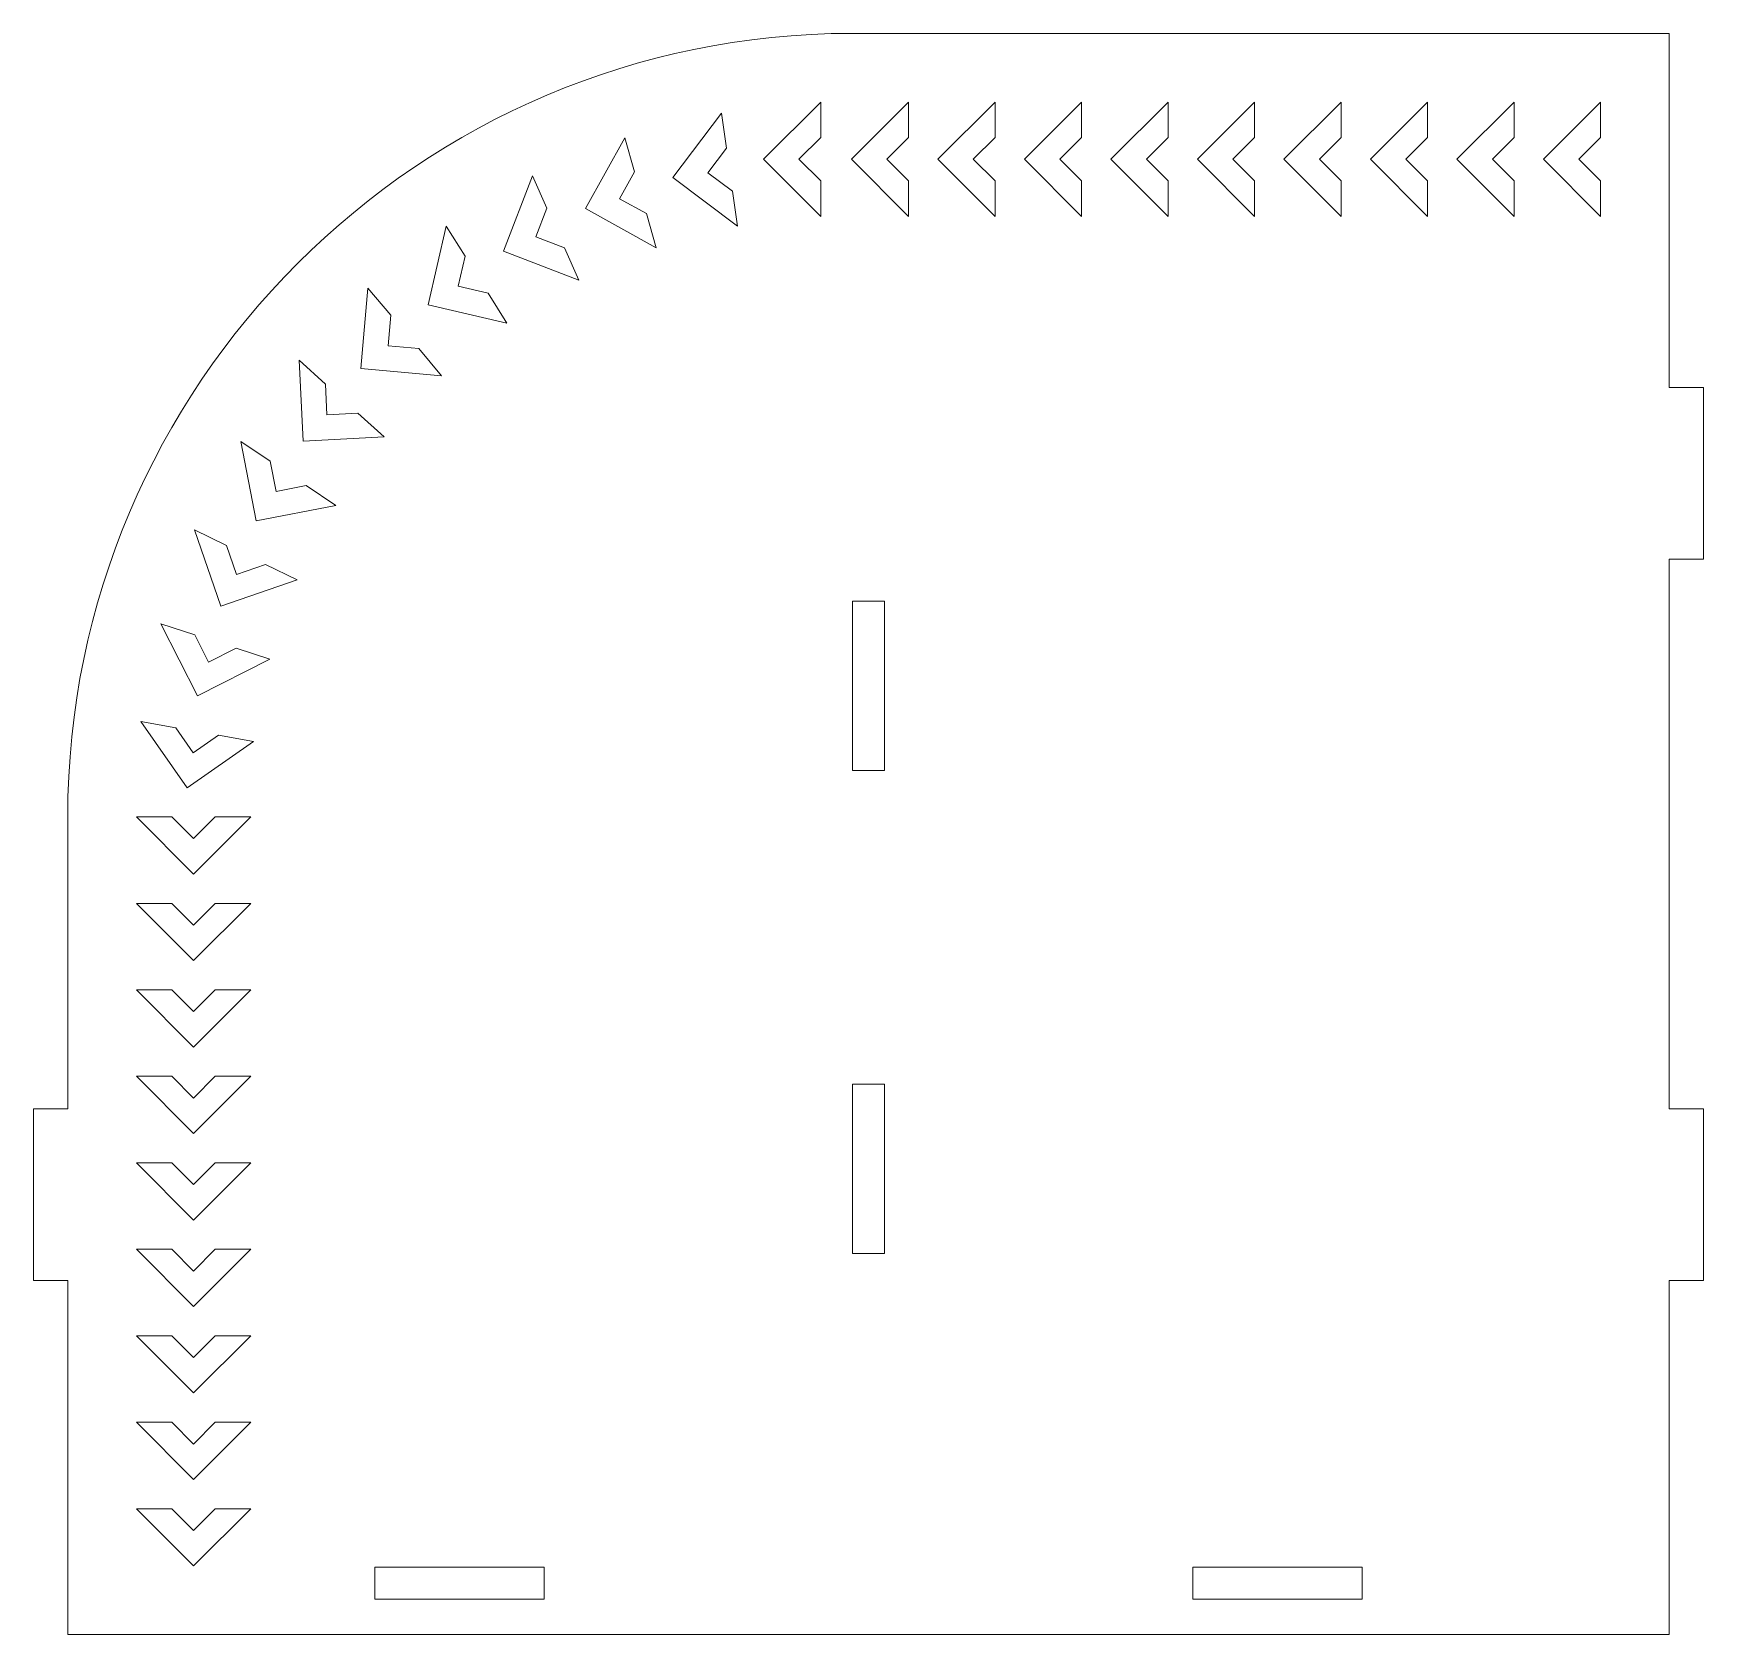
# Model space of a CAD drawing. Header units: millimetres. Extents: x -105 to 357, y -234 to 149.
# Drawn here: x 172.7 to 318.7, y 8.5 to 148.5 of the extents above; entities that cross this region are included whole.
import ezdxf

# ---------------------------------------------------------------- set-up
doc = ezdxf.new("R2010")
doc.units = ezdxf.units.MM
doc.header["$MEASUREMENT"] = 0
doc.layers.add('layer 1', color=7, linetype='Continuous')

msp = doc.modelspace()

# ---------------------------------------------------------------- linework, layer by layer
at = {"layer": 'layer 1', "color": 1, "lineweight": 9}
for points, knots in [([(315.7001, 148.5), (315.7001, 148.5), (244.2001, 148.5), (244.2001, 148.5), (244.2001, 148.5), (206.4717, 148.5), (175.7001, 117.7284), (175.7001, 80), (175.7001, 80), (175.7001, 80), (175.7001, 54.4714), (175.7001, 54.4714), (175.7001, 54.4714), (175.7001, 54.4714), (172.7001, 54.4714), (172.7001, 54.4714), (172.7001, 54.4714), (172.7001, 54.4714), (172.7001, 39.4714), (172.7001, 39.4714), (172.7001, 39.4714), (172.7001, 39.4714), (175.7001, 39.4714), (175.7001, 39.4714), (175.7001, 39.4714), (175.7001, 39.4714), (175.7001, 8.5), (175.7001, 8.5), (175.7001, 8.5), (175.7001, 8.5), (315.7001, 8.5), (315.7001, 8.5), (315.7001, 8.5), (315.7001, 8.5), (315.7001, 39.4714), (315.7001, 39.4714), (315.7001, 39.4714), (315.7001, 39.4714), (318.7001, 39.4714), (318.7001, 39.4714), (318.7001, 39.4714), (318.7001, 39.4714), (318.7001, 54.4714), (318.7001, 54.4714), (318.7001, 54.4714), (318.7001, 54.4714), (315.7001, 54.4714), (315.7001, 54.4714), (315.7001, 54.4714), (315.7001, 54.4714), (315.7001, 102.5286), (315.7001, 102.5286), (315.7001, 102.5286), (315.7001, 102.5286), (318.7001, 102.5286), (318.7001, 102.5286), (318.7001, 102.5286), (318.7001, 102.5286), (318.7001, 117.5286), (318.7001, 117.5286), (318.7001, 117.5286), (318.7001, 117.5286), (315.7001, 117.5286), (315.7001, 117.5286), (315.7001, 117.5286), (315.7001, 117.5286), (315.7001, 148.5), (315.7001, 148.5)], [0, 0, 0, 0, 0.05555556, 0.05555556, 0.05555556, 0.05555556, 0.11111111, 0.11111111, 0.11111111, 0.11111111, 0.16666667, 0.16666667, 0.16666667, 0.16666667, 0.22222222, 0.22222222, 0.22222222, 0.22222222, 0.27777778, 0.27777778, 0.27777778, 0.27777778, 0.33333333, 0.33333333, 0.33333333, 0.33333333, 0.38888889, 0.38888889, 0.38888889, 0.38888889, 0.44444444, 0.44444444, 0.44444444, 0.44444444, 0.5, 0.5, 0.5, 0.5, 0.55555556, 0.55555556, 0.55555556, 0.55555556, 0.61111111, 0.61111111, 0.61111111, 0.61111111, 0.66666667, 0.66666667, 0.66666667, 0.66666667, 0.72222222, 0.72222222, 0.72222222, 0.72222222, 0.77777778, 0.77777778, 0.77777778, 0.77777778, 0.83333333, 0.83333333, 0.83333333, 0.83333333, 0.88888889, 0.88888889, 0.88888889, 0.88888889, 1, 1, 1, 1]), ([(241.5192, 132.5002), (241.5192, 132.5002), (241.5192, 135.6002), (241.5192, 135.6002), (241.5192, 135.6002), (241.5192, 135.6002), (239.6192, 137.5002), (239.6192, 137.5002), (239.6192, 137.5002), (239.6192, 137.5002), (241.5192, 139.4002), (241.5192, 139.4002), (241.5192, 139.4002), (241.5192, 139.4002), (241.5192, 142.5002), (241.5192, 142.5002), (241.5192, 142.5002), (241.5192, 142.5002), (236.5192, 137.5002), (236.5192, 137.5002), (236.5192, 137.5002), (236.5192, 137.5002), (241.5192, 132.5002), (241.5192, 132.5002)], [0, 0, 0, 0, 0.14285714, 0.14285714, 0.14285714, 0.14285714, 0.28571429, 0.28571429, 0.28571429, 0.28571429, 0.42857143, 0.42857143, 0.42857143, 0.42857143, 0.57142857, 0.57142857, 0.57142857, 0.57142857, 0.71428571, 0.71428571, 0.71428571, 0.71428571, 1, 1, 1, 1]), ([(249.2001, 132.5001), (249.2001, 132.5001), (249.2001, 135.6001), (249.2001, 135.6001), (249.2001, 135.6001), (249.2001, 135.6001), (247.3001, 137.5001), (247.3001, 137.5001), (247.3001, 137.5001), (247.3001, 137.5001), (249.2001, 139.4001), (249.2001, 139.4001), (249.2001, 139.4001), (249.2001, 139.4001), (249.2001, 142.5001), (249.2001, 142.5001), (249.2001, 142.5001), (249.2001, 142.5001), (244.2001, 137.5001), (244.2001, 137.5001), (244.2001, 137.5001), (244.2001, 137.5001), (249.2001, 132.5001), (249.2001, 132.5001)], [0, 0, 0, 0, 0.14285714, 0.14285714, 0.14285714, 0.14285714, 0.28571429, 0.28571429, 0.28571429, 0.28571429, 0.42857143, 0.42857143, 0.42857143, 0.42857143, 0.57142857, 0.57142857, 0.57142857, 0.57142857, 0.71428571, 0.71428571, 0.71428571, 0.71428571, 1, 1, 1, 1]), ([(256.7626, 132.5001), (256.7626, 132.5001), (256.7626, 135.6001), (256.7626, 135.6001), (256.7626, 135.6001), (256.7626, 135.6001), (254.8626, 137.5001), (254.8626, 137.5001), (254.8626, 137.5001), (254.8626, 137.5001), (256.7626, 139.4001), (256.7626, 139.4001), (256.7626, 139.4001), (256.7626, 139.4001), (256.7626, 142.5001), (256.7626, 142.5001), (256.7626, 142.5001), (256.7626, 142.5001), (251.7626, 137.5001), (251.7626, 137.5001), (251.7626, 137.5001), (251.7626, 137.5001), (256.7626, 132.5001), (256.7626, 132.5001)], [0, 0, 0, 0, 0.14285714, 0.14285714, 0.14285714, 0.14285714, 0.28571429, 0.28571429, 0.28571429, 0.28571429, 0.42857143, 0.42857143, 0.42857143, 0.42857143, 0.57142857, 0.57142857, 0.57142857, 0.57142857, 0.71428571, 0.71428571, 0.71428571, 0.71428571, 1, 1, 1, 1]), ([(264.3251, 132.5001), (264.3251, 132.5001), (264.3251, 135.6001), (264.3251, 135.6001), (264.3251, 135.6001), (264.3251, 135.6001), (262.4251, 137.5001), (262.4251, 137.5001), (262.4251, 137.5001), (262.4251, 137.5001), (264.3251, 139.4001), (264.3251, 139.4001), (264.3251, 139.4001), (264.3251, 139.4001), (264.3251, 142.5001), (264.3251, 142.5001), (264.3251, 142.5001), (264.3251, 142.5001), (259.3251, 137.5001), (259.3251, 137.5001), (259.3251, 137.5001), (259.3251, 137.5001), (264.3251, 132.5001), (264.3251, 132.5001)], [0, 0, 0, 0, 0.14285714, 0.14285714, 0.14285714, 0.14285714, 0.28571429, 0.28571429, 0.28571429, 0.28571429, 0.42857143, 0.42857143, 0.42857143, 0.42857143, 0.57142857, 0.57142857, 0.57142857, 0.57142857, 0.71428571, 0.71428571, 0.71428571, 0.71428571, 1, 1, 1, 1]), ([(271.8875, 132.5001), (271.8875, 132.5001), (271.8875, 135.6001), (271.8875, 135.6001), (271.8875, 135.6001), (271.8875, 135.6001), (269.9875, 137.5001), (269.9875, 137.5001), (269.9875, 137.5001), (269.9875, 137.5001), (271.8875, 139.4001), (271.8875, 139.4001), (271.8875, 139.4001), (271.8875, 139.4001), (271.8875, 142.5001), (271.8875, 142.5001), (271.8875, 142.5001), (271.8875, 142.5001), (266.8875, 137.5001), (266.8875, 137.5001), (266.8875, 137.5001), (266.8875, 137.5001), (271.8875, 132.5001), (271.8875, 132.5001)], [0, 0, 0, 0, 0.14285714, 0.14285714, 0.14285714, 0.14285714, 0.28571429, 0.28571429, 0.28571429, 0.28571429, 0.42857143, 0.42857143, 0.42857143, 0.42857143, 0.57142857, 0.57142857, 0.57142857, 0.57142857, 0.71428571, 0.71428571, 0.71428571, 0.71428571, 1, 1, 1, 1]), ([(279.45, 132.5001), (279.45, 132.5001), (279.45, 135.6001), (279.45, 135.6001), (279.45, 135.6001), (279.45, 135.6001), (277.55, 137.5001), (277.55, 137.5001), (277.55, 137.5001), (277.55, 137.5001), (279.45, 139.4001), (279.45, 139.4001), (279.45, 139.4001), (279.45, 139.4001), (279.45, 142.5001), (279.45, 142.5001), (279.45, 142.5001), (279.45, 142.5001), (274.45, 137.5001), (274.45, 137.5001), (274.45, 137.5001), (274.45, 137.5001), (279.45, 132.5001), (279.45, 132.5001)], [0, 0, 0, 0, 0.14285714, 0.14285714, 0.14285714, 0.14285714, 0.28571429, 0.28571429, 0.28571429, 0.28571429, 0.42857143, 0.42857143, 0.42857143, 0.42857143, 0.57142857, 0.57142857, 0.57142857, 0.57142857, 0.71428571, 0.71428571, 0.71428571, 0.71428571, 1, 1, 1, 1]), ([(287.0125, 132.5001), (287.0125, 132.5001), (287.0125, 135.6001), (287.0125, 135.6001), (287.0125, 135.6001), (287.0125, 135.6001), (285.1125, 137.5001), (285.1125, 137.5001), (285.1125, 137.5001), (285.1125, 137.5001), (287.0125, 139.4001), (287.0125, 139.4001), (287.0125, 139.4001), (287.0125, 139.4001), (287.0125, 142.5001), (287.0125, 142.5001), (287.0125, 142.5001), (287.0125, 142.5001), (282.0125, 137.5001), (282.0125, 137.5001), (282.0125, 137.5001), (282.0125, 137.5001), (287.0125, 132.5001), (287.0125, 132.5001)], [0, 0, 0, 0, 0.14285714, 0.14285714, 0.14285714, 0.14285714, 0.28571429, 0.28571429, 0.28571429, 0.28571429, 0.42857143, 0.42857143, 0.42857143, 0.42857143, 0.57142857, 0.57142857, 0.57142857, 0.57142857, 0.71428571, 0.71428571, 0.71428571, 0.71428571, 1, 1, 1, 1]), ([(294.575, 132.5001), (294.575, 132.5001), (294.575, 135.6001), (294.575, 135.6001), (294.575, 135.6001), (294.575, 135.6001), (292.675, 137.5001), (292.675, 137.5001), (292.675, 137.5001), (292.675, 137.5001), (294.575, 139.4001), (294.575, 139.4001), (294.575, 139.4001), (294.575, 139.4001), (294.575, 142.5001), (294.575, 142.5001), (294.575, 142.5001), (294.575, 142.5001), (289.575, 137.5001), (289.575, 137.5001), (289.575, 137.5001), (289.575, 137.5001), (294.575, 132.5001), (294.575, 132.5001)], [0, 0, 0, 0, 0.14285714, 0.14285714, 0.14285714, 0.14285714, 0.28571429, 0.28571429, 0.28571429, 0.28571429, 0.42857143, 0.42857143, 0.42857143, 0.42857143, 0.57142857, 0.57142857, 0.57142857, 0.57142857, 0.71428571, 0.71428571, 0.71428571, 0.71428571, 1, 1, 1, 1]), ([(302.1374, 132.5001), (302.1374, 132.5001), (302.1374, 135.6001), (302.1374, 135.6001), (302.1374, 135.6001), (302.1374, 135.6001), (300.2374, 137.5001), (300.2374, 137.5001), (300.2374, 137.5001), (300.2374, 137.5001), (302.1374, 139.4001), (302.1374, 139.4001), (302.1374, 139.4001), (302.1374, 139.4001), (302.1374, 142.5001), (302.1374, 142.5001), (302.1374, 142.5001), (302.1374, 142.5001), (297.1374, 137.5001), (297.1374, 137.5001), (297.1374, 137.5001), (297.1374, 137.5001), (302.1374, 132.5001), (302.1374, 132.5001)], [0, 0, 0, 0, 0.14285714, 0.14285714, 0.14285714, 0.14285714, 0.28571429, 0.28571429, 0.28571429, 0.28571429, 0.42857143, 0.42857143, 0.42857143, 0.42857143, 0.57142857, 0.57142857, 0.57142857, 0.57142857, 0.71428571, 0.71428571, 0.71428571, 0.71428571, 1, 1, 1, 1]), ([(309.6999, 132.5001), (309.6999, 132.5001), (309.6999, 135.6001), (309.6999, 135.6001), (309.6999, 135.6001), (309.6999, 135.6001), (307.7999, 137.5001), (307.7999, 137.5001), (307.7999, 137.5001), (307.7999, 137.5001), (309.6999, 139.4001), (309.6999, 139.4001), (309.6999, 139.4001), (309.6999, 139.4001), (309.6999, 142.5001), (309.6999, 142.5001), (309.6999, 142.5001), (309.6999, 142.5001), (304.6999, 137.5001), (304.6999, 137.5001), (304.6999, 137.5001), (304.6999, 137.5001), (309.6999, 132.5001), (309.6999, 132.5001)], [0, 0, 0, 0, 0.14285714, 0.14285714, 0.14285714, 0.14285714, 0.28571429, 0.28571429, 0.28571429, 0.28571429, 0.42857143, 0.42857143, 0.42857143, 0.42857143, 0.57142857, 0.57142857, 0.57142857, 0.57142857, 0.71428571, 0.71428571, 0.71428571, 0.71428571, 1, 1, 1, 1]), ([(234.2375, 131.6327), (234.2375, 131.6327), (233.8061, 134.7025), (233.8061, 134.7025), (233.8061, 134.7025), (233.8061, 134.7025), (231.6601, 136.3196), (231.6601, 136.3196), (231.6601, 136.3196), (231.6601, 136.3196), (233.2772, 138.4655), (233.2772, 138.4655), (233.2772, 138.4655), (233.2772, 138.4655), (232.8458, 141.5353), (232.8458, 141.5353), (232.8458, 141.5353), (232.8458, 141.5353), (228.5903, 135.8881), (228.5903, 135.8881), (228.5903, 135.8881), (228.5903, 135.8881), (234.2375, 131.6327), (234.2375, 131.6327)], [0, 0, 0, 0, 0.14285714, 0.14285714, 0.14285714, 0.14285714, 0.28571429, 0.28571429, 0.28571429, 0.28571429, 0.42857143, 0.42857143, 0.42857143, 0.42857143, 0.57142857, 0.57142857, 0.57142857, 0.57142857, 0.71428571, 0.71428571, 0.71428571, 0.71428571, 1, 1, 1, 1]), ([(227.1474, 129.7602), (227.1474, 129.7602), (226.293, 132.7401), (226.293, 132.7401), (226.293, 132.7401), (226.293, 132.7401), (223.9428, 134.0428), (223.9428, 134.0428), (223.9428, 134.0428), (223.9428, 134.0428), (225.2455, 136.3928), (225.2455, 136.3928), (225.2455, 136.3928), (225.2455, 136.3928), (224.3911, 139.3727), (224.3911, 139.3727), (224.3911, 139.3727), (224.3911, 139.3727), (220.9629, 133.1882), (220.9629, 133.1882), (220.9629, 133.1882), (220.9629, 133.1882), (227.1474, 129.7602), (227.1474, 129.7602)], [0, 0, 0, 0, 0.14285714, 0.14285714, 0.14285714, 0.14285714, 0.28571429, 0.28571429, 0.28571429, 0.28571429, 0.42857143, 0.42857143, 0.42857143, 0.42857143, 0.57142857, 0.57142857, 0.57142857, 0.57142857, 0.71428571, 0.71428571, 0.71428571, 0.71428571, 1, 1, 1, 1]), ([(220.3869, 126.9192), (220.3869, 126.9192), (219.1261, 129.7511), (219.1261, 129.7511), (219.1261, 129.7511), (219.1261, 129.7511), (216.6175, 130.7141), (216.6175, 130.7141), (216.6175, 130.7141), (216.6175, 130.7141), (217.5805, 133.2225), (217.5805, 133.2225), (217.5805, 133.2225), (217.5805, 133.2225), (216.3196, 136.0545), (216.3196, 136.0545), (216.3196, 136.0545), (216.3196, 136.0545), (213.7855, 129.4531), (213.7855, 129.4531), (213.7855, 129.4531), (213.7855, 129.4531), (220.3869, 126.9192), (220.3869, 126.9192)], [0, 0, 0, 0, 0.14285714, 0.14285714, 0.14285714, 0.14285714, 0.28571429, 0.28571429, 0.28571429, 0.28571429, 0.42857143, 0.42857143, 0.42857143, 0.42857143, 0.57142857, 0.57142857, 0.57142857, 0.57142857, 0.71428571, 0.71428571, 0.71428571, 0.71428571, 1, 1, 1, 1]), ([(214.0876, 123.1649), (214.0876, 123.1649), (212.445, 125.7938), (212.445, 125.7938), (212.445, 125.7938), (212.445, 125.7938), (209.8267, 126.3983), (209.8267, 126.3983), (209.8267, 126.3983), (209.8267, 126.3983), (210.4313, 129.0163), (210.4313, 129.0163), (210.4313, 129.0163), (210.4313, 129.0163), (208.7885, 131.6453), (208.7885, 131.6453), (208.7885, 131.6453), (208.7885, 131.6453), (207.1978, 124.7554), (207.1978, 124.7554), (207.1978, 124.7554), (207.1978, 124.7554), (214.0876, 123.1649), (214.0876, 123.1649)], [0, 0, 0, 0, 0.14285714, 0.14285714, 0.14285714, 0.14285714, 0.28571429, 0.28571429, 0.28571429, 0.28571429, 0.42857143, 0.42857143, 0.42857143, 0.42857143, 0.57142857, 0.57142857, 0.57142857, 0.57142857, 0.71428571, 0.71428571, 0.71428571, 0.71428571, 1, 1, 1, 1]), ([(208.3721, 118.5705), (208.3721, 118.5705), (206.3796, 120.9452), (206.3796, 120.9452), (206.3796, 120.9452), (206.3796, 120.9452), (203.7027, 121.1794), (203.7027, 121.1794), (203.7027, 121.1794), (203.7027, 121.1794), (203.937, 123.8561), (203.937, 123.8561), (203.937, 123.8561), (203.937, 123.8561), (201.9443, 126.2308), (201.9443, 126.2308), (201.9443, 126.2308), (201.9443, 126.2308), (201.328, 119.1866), (201.328, 119.1866), (201.328, 119.1866), (201.328, 119.1866), (208.3721, 118.5705), (208.3721, 118.5705)], [0, 0, 0, 0, 0.14285714, 0.14285714, 0.14285714, 0.14285714, 0.28571429, 0.28571429, 0.28571429, 0.28571429, 0.42857143, 0.42857143, 0.42857143, 0.42857143, 0.57142857, 0.57142857, 0.57142857, 0.57142857, 0.71428571, 0.71428571, 0.71428571, 0.71428571, 1, 1, 1, 1]), ([(203.3516, 113.2253), (203.3516, 113.2253), (201.048, 115.2996), (201.048, 115.2996), (201.048, 115.2996), (201.048, 115.2996), (198.3646, 115.159), (198.3646, 115.159), (198.3646, 115.159), (198.3646, 115.159), (198.2241, 117.8422), (198.2241, 117.8422), (198.2241, 117.8422), (198.2241, 117.8422), (195.9203, 119.9165), (195.9203, 119.9165), (195.9203, 119.9165), (195.9203, 119.9165), (196.2904, 112.8551), (196.2904, 112.8551), (196.2904, 112.8551), (196.2904, 112.8551), (203.3516, 113.2253), (203.3516, 113.2253)], [0, 0, 0, 0, 0.14285714, 0.14285714, 0.14285714, 0.14285714, 0.28571429, 0.28571429, 0.28571429, 0.28571429, 0.42857143, 0.42857143, 0.42857143, 0.42857143, 0.57142857, 0.57142857, 0.57142857, 0.57142857, 0.71428571, 0.71428571, 0.71428571, 0.71428571, 1, 1, 1, 1]), ([(199.1239, 107.2334), (199.1239, 107.2334), (196.554, 108.9669), (196.554, 108.9669), (196.554, 108.9669), (196.554, 108.9669), (193.9163, 108.4543), (193.9163, 108.4543), (193.9163, 108.4543), (193.9163, 108.4543), (193.4038, 111.0918), (193.4038, 111.0918), (193.4038, 111.0918), (193.4038, 111.0918), (190.8337, 112.8253), (190.8337, 112.8253), (190.8337, 112.8253), (190.8337, 112.8253), (192.183, 105.8841), (192.183, 105.8841), (192.183, 105.8841), (192.183, 105.8841), (199.1239, 107.2334), (199.1239, 107.2334)], [0, 0, 0, 0, 0.14285714, 0.14285714, 0.14285714, 0.14285714, 0.28571429, 0.28571429, 0.28571429, 0.28571429, 0.42857143, 0.42857143, 0.42857143, 0.42857143, 0.57142857, 0.57142857, 0.57142857, 0.57142857, 0.71428571, 0.71428571, 0.71428571, 0.71428571, 1, 1, 1, 1]), ([(195.7713, 100.7115), (195.7713, 100.7115), (192.9851, 102.0704), (192.9851, 102.0704), (192.9851, 102.0704), (192.9851, 102.0704), (190.4444, 101.1957), (190.4444, 101.1957), (190.4444, 101.1957), (190.4444, 101.1957), (189.5699, 103.7362), (189.5699, 103.7362), (189.5699, 103.7362), (189.5699, 103.7362), (186.7835, 105.0952), (186.7835, 105.0952), (186.7835, 105.0952), (186.7835, 105.0952), (189.0857, 98.4093), (189.0857, 98.4093), (189.0857, 98.4093), (189.0857, 98.4093), (195.7713, 100.7115), (195.7713, 100.7115)], [0, 0, 0, 0, 0.14285714, 0.14285714, 0.14285714, 0.14285714, 0.28571429, 0.28571429, 0.28571429, 0.28571429, 0.42857143, 0.42857143, 0.42857143, 0.42857143, 0.57142857, 0.57142857, 0.57142857, 0.57142857, 0.71428571, 0.71428571, 0.71428571, 0.71428571, 1, 1, 1, 1]), ([(244.3001, 98.8614), (244.3001, 98.8614), (244.3001, 84.0614), (244.3001, 84.0614), (244.3001, 84.0614), (244.3001, 84.0614), (247.1001, 84.0614), (247.1001, 84.0614), (247.1001, 84.0614), (247.1001, 84.0614), (247.1001, 98.8614), (247.1001, 98.8614), (247.1001, 98.8614), (247.1001, 98.8614), (244.3001, 98.8614), (244.3001, 98.8614)], [0, 0, 0, 0, 0.2, 0.2, 0.2, 0.2, 0.4, 0.4, 0.4, 0.4, 0.6, 0.6, 0.6, 0.6, 1, 1, 1, 1]), ([(193.359, 93.7864), (193.359, 93.7864), (190.4108, 94.7444), (190.4108, 94.7444), (190.4108, 94.7444), (190.4108, 94.7444), (188.0165, 93.5246), (188.0165, 93.5246), (188.0165, 93.5246), (188.0165, 93.5246), (186.797, 95.9186), (186.797, 95.9186), (186.797, 95.9186), (186.797, 95.9186), (183.8485, 96.8766), (183.8485, 96.8766), (183.8485, 96.8766), (183.8485, 96.8766), (187.0588, 90.5762), (187.0588, 90.5762), (187.0588, 90.5762), (187.0588, 90.5762), (193.359, 93.7864), (193.359, 93.7864)], [0, 0, 0, 0, 0.14285714, 0.14285714, 0.14285714, 0.14285714, 0.28571429, 0.28571429, 0.28571429, 0.28571429, 0.42857143, 0.42857143, 0.42857143, 0.42857143, 0.57142857, 0.57142857, 0.57142857, 0.57142857, 0.71428571, 0.71428571, 0.71428571, 0.71428571, 1, 1, 1, 1]), ([(191.9339, 86.593), (191.9339, 86.593), (188.8811, 87.1314), (188.8811, 87.1314), (188.8811, 87.1314), (188.8811, 87.1314), (186.6799, 85.5902), (186.6799, 85.5902), (186.6799, 85.5902), (186.6799, 85.5902), (185.139, 87.7912), (185.139, 87.7912), (185.139, 87.7912), (185.139, 87.7912), (182.0859, 88.3295), (182.0859, 88.3295), (182.0859, 88.3295), (182.0859, 88.3295), (186.1418, 82.5372), (186.1418, 82.5372), (186.1418, 82.5372), (186.1418, 82.5372), (191.9339, 86.593), (191.9339, 86.593)], [0, 0, 0, 0, 0.14285714, 0.14285714, 0.14285714, 0.14285714, 0.28571429, 0.28571429, 0.28571429, 0.28571429, 0.42857143, 0.42857143, 0.42857143, 0.42857143, 0.57142857, 0.57142857, 0.57142857, 0.57142857, 0.71428571, 0.71428571, 0.71428571, 0.71428571, 1, 1, 1, 1]), ([(191.6999, 80), (191.6999, 80), (188.5999, 80), (188.5999, 80), (188.5999, 80), (188.5999, 80), (186.6999, 78.1), (186.6999, 78.1), (186.6999, 78.1), (186.6999, 78.1), (184.7999, 80), (184.7999, 80), (184.7999, 80), (184.7999, 80), (181.6999, 80), (181.6999, 80), (181.6999, 80), (181.6999, 80), (186.6999, 75), (186.6999, 75), (186.6999, 75), (186.6999, 75), (191.6999, 80), (191.6999, 80)], [0, 0, 0, 0, 0.14285714, 0.14285714, 0.14285714, 0.14285714, 0.28571429, 0.28571429, 0.28571429, 0.28571429, 0.42857143, 0.42857143, 0.42857143, 0.42857143, 0.57142857, 0.57142857, 0.57142857, 0.57142857, 0.71428571, 0.71428571, 0.71428571, 0.71428571, 1, 1, 1, 1]), ([(191.6999, 72.4375), (191.6999, 72.4375), (188.5999, 72.4375), (188.5999, 72.4375), (188.5999, 72.4375), (188.5999, 72.4375), (186.6999, 70.5375), (186.6999, 70.5375), (186.6999, 70.5375), (186.6999, 70.5375), (184.7999, 72.4375), (184.7999, 72.4375), (184.7999, 72.4375), (184.7999, 72.4375), (181.6999, 72.4375), (181.6999, 72.4375), (181.6999, 72.4375), (181.6999, 72.4375), (186.6999, 67.4375), (186.6999, 67.4375), (186.6999, 67.4375), (186.6999, 67.4375), (191.6999, 72.4375), (191.6999, 72.4375)], [0, 0, 0, 0, 0.14285714, 0.14285714, 0.14285714, 0.14285714, 0.28571429, 0.28571429, 0.28571429, 0.28571429, 0.42857143, 0.42857143, 0.42857143, 0.42857143, 0.57142857, 0.57142857, 0.57142857, 0.57142857, 0.71428571, 0.71428571, 0.71428571, 0.71428571, 1, 1, 1, 1]), ([(191.6999, 64.8751), (191.6999, 64.8751), (188.5999, 64.8751), (188.5999, 64.8751), (188.5999, 64.8751), (188.5999, 64.8751), (186.6999, 62.9751), (186.6999, 62.9751), (186.6999, 62.9751), (186.6999, 62.9751), (184.7999, 64.8751), (184.7999, 64.8751), (184.7999, 64.8751), (184.7999, 64.8751), (181.6999, 64.8751), (181.6999, 64.8751), (181.6999, 64.8751), (181.6999, 64.8751), (186.6999, 59.8751), (186.6999, 59.8751), (186.6999, 59.8751), (186.6999, 59.8751), (191.6999, 64.8751), (191.6999, 64.8751)], [0, 0, 0, 0, 0.14285714, 0.14285714, 0.14285714, 0.14285714, 0.28571429, 0.28571429, 0.28571429, 0.28571429, 0.42857143, 0.42857143, 0.42857143, 0.42857143, 0.57142857, 0.57142857, 0.57142857, 0.57142857, 0.71428571, 0.71428571, 0.71428571, 0.71428571, 1, 1, 1, 1]), ([(191.6999, 57.3126), (191.6999, 57.3126), (188.5999, 57.3126), (188.5999, 57.3126), (188.5999, 57.3126), (188.5999, 57.3126), (186.6999, 55.4126), (186.6999, 55.4126), (186.6999, 55.4126), (186.6999, 55.4126), (184.7999, 57.3126), (184.7999, 57.3126), (184.7999, 57.3126), (184.7999, 57.3126), (181.6999, 57.3126), (181.6999, 57.3126), (181.6999, 57.3126), (181.6999, 57.3126), (186.6999, 52.3126), (186.6999, 52.3126), (186.6999, 52.3126), (186.6999, 52.3126), (191.6999, 57.3126), (191.6999, 57.3126)], [0, 0, 0, 0, 0.14285714, 0.14285714, 0.14285714, 0.14285714, 0.28571429, 0.28571429, 0.28571429, 0.28571429, 0.42857143, 0.42857143, 0.42857143, 0.42857143, 0.57142857, 0.57142857, 0.57142857, 0.57142857, 0.71428571, 0.71428571, 0.71428571, 0.71428571, 1, 1, 1, 1]), ([(244.3001, 56.6306), (244.3001, 56.6306), (244.3001, 41.8306), (244.3001, 41.8306), (244.3001, 41.8306), (244.3001, 41.8306), (247.1001, 41.8306), (247.1001, 41.8306), (247.1001, 41.8306), (247.1001, 41.8306), (247.1001, 56.6306), (247.1001, 56.6306), (247.1001, 56.6306), (247.1001, 56.6306), (244.3001, 56.6306), (244.3001, 56.6306)], [0, 0, 0, 0, 0.2, 0.2, 0.2, 0.2, 0.4, 0.4, 0.4, 0.4, 0.6, 0.6, 0.6, 0.6, 1, 1, 1, 1]), ([(191.6999, 49.7501), (191.6999, 49.7501), (188.5999, 49.7501), (188.5999, 49.7501), (188.5999, 49.7501), (188.5999, 49.7501), (186.6999, 47.8501), (186.6999, 47.8501), (186.6999, 47.8501), (186.6999, 47.8501), (184.7999, 49.7501), (184.7999, 49.7501), (184.7999, 49.7501), (184.7999, 49.7501), (181.6999, 49.7501), (181.6999, 49.7501), (181.6999, 49.7501), (181.6999, 49.7501), (186.6999, 44.7501), (186.6999, 44.7501), (186.6999, 44.7501), (186.6999, 44.7501), (191.6999, 49.7501), (191.6999, 49.7501)], [0, 0, 0, 0, 0.14285714, 0.14285714, 0.14285714, 0.14285714, 0.28571429, 0.28571429, 0.28571429, 0.28571429, 0.42857143, 0.42857143, 0.42857143, 0.42857143, 0.57142857, 0.57142857, 0.57142857, 0.57142857, 0.71428571, 0.71428571, 0.71428571, 0.71428571, 1, 1, 1, 1]), ([(191.6999, 42.1876), (191.6999, 42.1876), (188.5999, 42.1876), (188.5999, 42.1876), (188.5999, 42.1876), (188.5999, 42.1876), (186.6999, 40.2876), (186.6999, 40.2876), (186.6999, 40.2876), (186.6999, 40.2876), (184.7999, 42.1876), (184.7999, 42.1876), (184.7999, 42.1876), (184.7999, 42.1876), (181.6999, 42.1876), (181.6999, 42.1876), (181.6999, 42.1876), (181.6999, 42.1876), (186.6999, 37.1876), (186.6999, 37.1876), (186.6999, 37.1876), (186.6999, 37.1876), (191.6999, 42.1876), (191.6999, 42.1876)], [0, 0, 0, 0, 0.14285714, 0.14285714, 0.14285714, 0.14285714, 0.28571429, 0.28571429, 0.28571429, 0.28571429, 0.42857143, 0.42857143, 0.42857143, 0.42857143, 0.57142857, 0.57142857, 0.57142857, 0.57142857, 0.71428571, 0.71428571, 0.71428571, 0.71428571, 1, 1, 1, 1]), ([(191.6999, 34.6252), (191.6999, 34.6252), (188.5999, 34.6252), (188.5999, 34.6252), (188.5999, 34.6252), (188.5999, 34.6252), (186.6999, 32.7252), (186.6999, 32.7252), (186.6999, 32.7252), (186.6999, 32.7252), (184.7999, 34.6252), (184.7999, 34.6252), (184.7999, 34.6252), (184.7999, 34.6252), (181.6999, 34.6252), (181.6999, 34.6252), (181.6999, 34.6252), (181.6999, 34.6252), (186.6999, 29.6252), (186.6999, 29.6252), (186.6999, 29.6252), (186.6999, 29.6252), (191.6999, 34.6252), (191.6999, 34.6252)], [0, 0, 0, 0, 0.14285714, 0.14285714, 0.14285714, 0.14285714, 0.28571429, 0.28571429, 0.28571429, 0.28571429, 0.42857143, 0.42857143, 0.42857143, 0.42857143, 0.57142857, 0.57142857, 0.57142857, 0.57142857, 0.71428571, 0.71428571, 0.71428571, 0.71428571, 1, 1, 1, 1]), ([(191.6999, 27.0627), (191.6999, 27.0627), (188.5999, 27.0627), (188.5999, 27.0627), (188.5999, 27.0627), (188.5999, 27.0627), (186.6999, 25.1627), (186.6999, 25.1627), (186.6999, 25.1627), (186.6999, 25.1627), (184.7999, 27.0627), (184.7999, 27.0627), (184.7999, 27.0627), (184.7999, 27.0627), (181.6999, 27.0627), (181.6999, 27.0627), (181.6999, 27.0627), (181.6999, 27.0627), (186.6999, 22.0627), (186.6999, 22.0627), (186.6999, 22.0627), (186.6999, 22.0627), (191.6999, 27.0627), (191.6999, 27.0627)], [0, 0, 0, 0, 0.14285714, 0.14285714, 0.14285714, 0.14285714, 0.28571429, 0.28571429, 0.28571429, 0.28571429, 0.42857143, 0.42857143, 0.42857143, 0.42857143, 0.57142857, 0.57142857, 0.57142857, 0.57142857, 0.71428571, 0.71428571, 0.71428571, 0.71428571, 1, 1, 1, 1]), ([(191.6999, 19.5002), (191.6999, 19.5002), (188.5999, 19.5002), (188.5999, 19.5002), (188.5999, 19.5002), (188.5999, 19.5002), (186.6999, 17.6002), (186.6999, 17.6002), (186.6999, 17.6002), (186.6999, 17.6002), (184.7999, 19.5002), (184.7999, 19.5002), (184.7999, 19.5002), (184.7999, 19.5002), (181.6999, 19.5002), (181.6999, 19.5002), (181.6999, 19.5002), (181.6999, 19.5002), (186.6999, 14.5002), (186.6999, 14.5002), (186.6999, 14.5002), (186.6999, 14.5002), (191.6999, 19.5002), (191.6999, 19.5002)], [0, 0, 0, 0, 0.14285714, 0.14285714, 0.14285714, 0.14285714, 0.28571429, 0.28571429, 0.28571429, 0.28571429, 0.42857143, 0.42857143, 0.42857143, 0.42857143, 0.57142857, 0.57142857, 0.57142857, 0.57142857, 0.71428571, 0.71428571, 0.71428571, 0.71428571, 1, 1, 1, 1]), ([(202.5501, 11.5998), (202.5501, 11.5998), (217.3501, 11.5998), (217.3501, 11.5998), (217.3501, 11.5998), (217.3501, 11.5998), (217.3501, 14.3998), (217.3501, 14.3998), (217.3501, 14.3998), (217.3501, 14.3998), (202.5501, 14.3998), (202.5501, 14.3998), (202.5501, 14.3998), (202.5501, 14.3998), (202.5501, 11.5998), (202.5501, 11.5998)], [0, 0, 0, 0, 0.2, 0.2, 0.2, 0.2, 0.4, 0.4, 0.4, 0.4, 0.6, 0.6, 0.6, 0.6, 1, 1, 1, 1]), ([(274.0501, 11.5998), (274.0501, 11.5998), (288.8501, 11.5998), (288.8501, 11.5998), (288.8501, 11.5998), (288.8501, 11.5998), (288.8501, 14.3998), (288.8501, 14.3998), (288.8501, 14.3998), (288.8501, 14.3998), (274.0501, 14.3998), (274.0501, 14.3998), (274.0501, 14.3998), (274.0501, 14.3998), (274.0501, 11.5998), (274.0501, 11.5998)], [0, 0, 0, 0, 0.2, 0.2, 0.2, 0.2, 0.4, 0.4, 0.4, 0.4, 0.6, 0.6, 0.6, 0.6, 1, 1, 1, 1])]:
    msp.add_open_spline(points, degree=3, knots=knots, dxfattribs=at)

doc.saveas('drawing.dxf')
